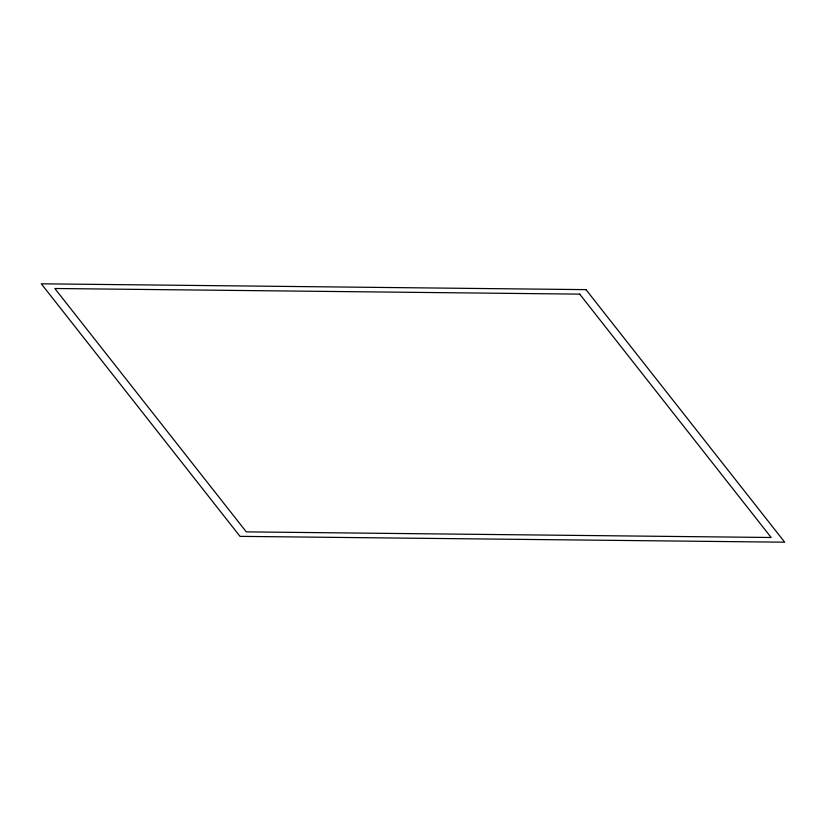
<?xml version="1.0" encoding="UTF-8"?>
<svg xmlns="http://www.w3.org/2000/svg" width="826" height="826" viewBox="0 0 826 826"><rect width="100%" height="100%" fill="white"/><g stroke="black" fill="none" stroke-linecap="round" stroke-linejoin="round"><path stroke-width="1.24" d="M585.985 289.637L41.3 283.803L240.015 536.363L784.7 542.197L585.985 289.637M579.697 294.128L54.826 288.501L246.303 531.872L771.174 537.499L579.697 294.128"/></g></svg>
